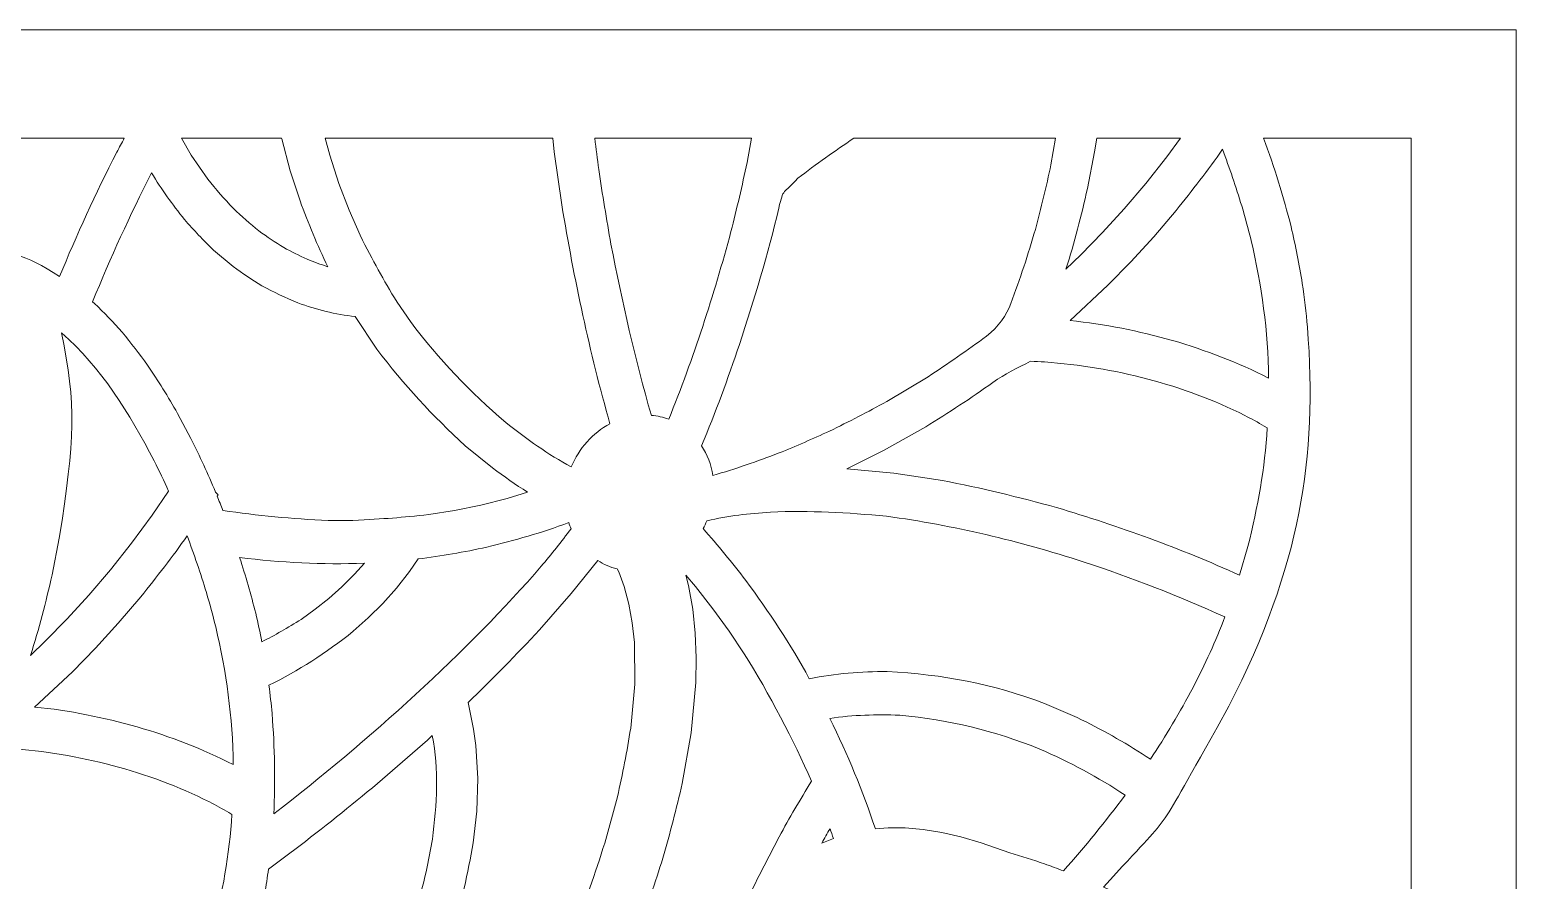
# Model space of a CAD drawing. Header units: centimetres. Extents: x -16.4 to -12.1, y -8.4 to 8.3.
# Drawn here: x -14.853 to -12.146, y 6.799 to 8.348 of the extents above; entities that cross this region are included whole.
import ezdxf

# ---------------------------------------------------------------- set-up
doc = ezdxf.new("R2010")
doc.units = ezdxf.units.CM
doc.header["$MEASUREMENT"] = 0
doc.layers.add('layer 1', color=7, linetype='Continuous')

msp = doc.modelspace()

# ---------------------------------------------------------------- linework, layer by layer
at = {"layer": 'layer 1', "color": 250, "lineweight": 9}
for points, knots in [([(-16.41271, 8.34777), (-16.41271, 8.34777), (-12.14613, 8.34777), (-12.14613, 8.34777), (-12.14613, 8.34777), (-12.14613, 8.34777), (-12.14613, -8.37721), (-12.14613, -8.37721), (-12.14613, -8.37721), (-12.14613, -8.37721), (-16.41271, -8.37721), (-16.41271, -8.37721), (-16.41271, -8.37721), (-16.41271, -8.37721), (-16.41271, 8.34777), (-16.41271, 8.34777)], [0, 0, 0, 0, 0.2, 0.2, 0.2, 0.2, 0.4, 0.4, 0.4, 0.4, 0.6, 0.6, 0.6, 0.6, 1, 1, 1, 1]), ([(-16.22117, 8.15021), (-16.22117, 8.15021), (-14.68115, 8.15021), (-14.68115, 8.15021), (-14.68115, 8.15021), (-14.68564, 8.14184), (-14.6901, 8.13343), (-14.69461, 8.12493), (-14.69461, 8.12493), (-14.73331, 8.04945), (-14.76818, 7.97359), (-14.79892, 7.89823), (-14.79892, 7.89823), (-14.86345, 7.94076), (-14.88938, 7.94358), (-14.97686, 7.95506), (-14.97686, 7.95506), (-15.16155, 7.97697), (-15.43398, 7.94559), (-15.57021, 8.02332), (-15.57021, 8.02332), (-15.70687, 8.10355), (-15.62952, 8.09809), (-15.7927, 8.13369), (-15.7927, 8.13369), (-15.7927, 8.13369), (-15.82439, 8.13842), (-15.82439, 8.13842), (-15.82439, 8.13842), (-15.84543, 8.14011), (-15.86553, 8.14042), (-15.88678, 8.13934), (-15.88678, 8.13934), (-16.01831, 8.12701), (-16.08536, 8.08367), (-16.18621, 7.99496), (-16.18621, 7.99496), (-16.18621, 7.99496), (-16.22117, 7.96312), (-16.22117, 7.96312), (-16.22117, 7.96312), (-16.22117, 7.96312), (-16.22117, 8.15021), (-16.22117, 8.15021)], [0, 0, 0, 0, 0.0833333, 0.0833333, 0.0833333, 0.0833333, 0.1666667, 0.1666667, 0.1666667, 0.1666667, 0.25, 0.25, 0.25, 0.25, 0.3333333, 0.3333333, 0.3333333, 0.3333333, 0.4166667, 0.4166667, 0.4166667, 0.4166667, 0.5, 0.5, 0.5, 0.5, 0.5833333, 0.5833333, 0.5833333, 0.5833333, 0.6666667, 0.6666667, 0.6666667, 0.6666667, 0.75, 0.75, 0.75, 0.75, 0.8333333, 0.8333333, 0.8333333, 0.8333333, 1, 1, 1, 1]), ([(-14.57693, 8.15021), (-14.57693, 8.15021), (-14.3946, 8.15021), (-14.3946, 8.15021), (-14.3946, 8.15021), (-14.3946, 8.15021), (-14.39432, 8.14891), (-14.39432, 8.14891), (-14.39432, 8.14891), (-14.39432, 8.14891), (-14.37873, 8.09097), (-14.37873, 8.09097), (-14.37873, 8.09097), (-14.37873, 8.09097), (-14.36099, 8.03604), (-14.36099, 8.03604), (-14.36099, 8.03604), (-14.34544, 7.99519), (-14.32977, 7.95516), (-14.31051, 7.91633), (-14.31051, 7.91633), (-14.32338, 7.92045), (-14.33579, 7.92501), (-14.34835, 7.93008), (-14.34835, 7.93008), (-14.36283, 7.93659), (-14.3767, 7.94354), (-14.39063, 7.95122), (-14.39063, 7.95122), (-14.40627, 7.96069), (-14.42105, 7.97064), (-14.43588, 7.98147), (-14.43588, 7.98147), (-14.45217, 7.99447), (-14.46735, 8.00793), (-14.4825, 8.0224), (-14.4825, 8.0224), (-14.49895, 8.03968), (-14.51411, 8.05718), (-14.52907, 8.07596), (-14.52907, 8.07596), (-14.52907, 8.07596), (-14.55928, 8.11957), (-14.55928, 8.11957), (-14.55928, 8.11957), (-14.55928, 8.11957), (-14.57693, 8.15021), (-14.57693, 8.15021)], [0, 0, 0, 0, 0.0769231, 0.0769231, 0.0769231, 0.0769231, 0.1538462, 0.1538462, 0.1538462, 0.1538462, 0.2307692, 0.2307692, 0.2307692, 0.2307692, 0.3076923, 0.3076923, 0.3076923, 0.3076923, 0.3846154, 0.3846154, 0.3846154, 0.3846154, 0.4615385, 0.4615385, 0.4615385, 0.4615385, 0.5384615, 0.5384615, 0.5384615, 0.5384615, 0.6153846, 0.6153846, 0.6153846, 0.6153846, 0.6923077, 0.6923077, 0.6923077, 0.6923077, 0.7692308, 0.7692308, 0.7692308, 0.7692308, 0.8461538, 0.8461538, 0.8461538, 0.8461538, 1, 1, 1, 1]), ([(-14.31526, 8.15021), (-14.31526, 8.15021), (-13.90075, 8.15021), (-13.90075, 8.15021), (-13.90075, 8.15021), (-13.90075, 8.15021), (-13.89795, 8.1256), (-13.89795, 8.1256), (-13.89795, 8.1256), (-13.89795, 8.1256), (-13.88432, 8.0287), (-13.88432, 8.0287), (-13.88432, 8.0287), (-13.86196, 7.89376), (-13.83373, 7.76044), (-13.79667, 7.63022), (-13.79667, 7.63022), (-13.82801, 7.61358), (-13.85328, 7.58539), (-13.86701, 7.55162), (-13.86701, 7.55162), (-13.90936, 7.57436), (-13.94866, 7.60294), (-13.98646, 7.63244), (-13.98646, 7.63244), (-14.05168, 7.68887), (-14.10757, 7.74661), (-14.15997, 7.81635), (-14.15997, 7.81635), (-14.15997, 7.81635), (-14.18427, 7.85187), (-14.18427, 7.85187), (-14.18427, 7.85187), (-14.21017, 7.89365), (-14.22715, 7.92568), (-14.25182, 7.97348), (-14.25182, 7.97348), (-14.25182, 7.97348), (-14.27185, 8.01929), (-14.27185, 8.01929), (-14.27185, 8.01929), (-14.27185, 8.01929), (-14.29027, 8.06779), (-14.29027, 8.06779), (-14.29027, 8.06779), (-14.29027, 8.06779), (-14.30688, 8.11912), (-14.30688, 8.11912), (-14.30688, 8.11912), (-14.30688, 8.11912), (-14.31526, 8.15021), (-14.31526, 8.15021)], [0, 0, 0, 0, 0.0714286, 0.0714286, 0.0714286, 0.0714286, 0.1428571, 0.1428571, 0.1428571, 0.1428571, 0.2142857, 0.2142857, 0.2142857, 0.2142857, 0.2857143, 0.2857143, 0.2857143, 0.2857143, 0.3571429, 0.3571429, 0.3571429, 0.3571429, 0.4285714, 0.4285714, 0.4285714, 0.4285714, 0.5, 0.5, 0.5, 0.5, 0.5714286, 0.5714286, 0.5714286, 0.5714286, 0.6428571, 0.6428571, 0.6428571, 0.6428571, 0.7142857, 0.7142857, 0.7142857, 0.7142857, 0.7857143, 0.7857143, 0.7857143, 0.7857143, 0.8571429, 0.8571429, 0.8571429, 0.8571429, 1, 1, 1, 1]), ([(-13.8243, 8.15021), (-13.8243, 8.15021), (-13.53863, 8.15021), (-13.53863, 8.15021), (-13.53863, 8.15021), (-13.53863, 8.15021), (-13.54681, 8.10594), (-13.54681, 8.10594), (-13.54681, 8.10594), (-13.55588, 8.06376), (-13.56566, 8.02203), (-13.57628, 7.98017), (-13.57628, 7.98017), (-13.60755, 7.86428), (-13.64439, 7.74993), (-13.68966, 7.63841), (-13.68966, 7.63841), (-13.69966, 7.64213), (-13.71025, 7.6446), (-13.72126, 7.64565), (-13.72126, 7.64565), (-13.75094, 7.7477), (-13.77439, 7.8523), (-13.79477, 7.95735), (-13.79477, 7.95735), (-13.8029, 8.00261), (-13.81034, 8.04787), (-13.81717, 8.09347), (-13.81717, 8.09347), (-13.81966, 8.11241), (-13.82205, 8.1313), (-13.8243, 8.15021)], [0, 0, 0, 0, 0.1111111, 0.1111111, 0.1111111, 0.1111111, 0.2222222, 0.2222222, 0.2222222, 0.2222222, 0.3333333, 0.3333333, 0.3333333, 0.3333333, 0.4444444, 0.4444444, 0.4444444, 0.4444444, 0.5555556, 0.5555556, 0.5555556, 0.5555556, 0.6666667, 0.6666667, 0.6666667, 0.6666667, 0.7777778, 0.7777778, 0.7777778, 0.7777778, 1, 1, 1, 1]), ([(-13.35249, 8.15021), (-13.35249, 8.15021), (-12.98547, 8.15021), (-12.98547, 8.15021), (-12.98547, 8.15021), (-12.98547, 8.15021), (-12.99369, 8.10199), (-12.99369, 8.10199), (-12.99369, 8.10199), (-13.00189, 8.06219), (-13.01124, 8.0232), (-13.0219, 7.98394), (-13.0219, 7.98394), (-13.03518, 7.93839), (-13.04974, 7.89384), (-13.06643, 7.84955), (-13.06643, 7.84955), (-13.07447, 7.82816), (-13.08936, 7.80611), (-13.11081, 7.79002), (-13.11081, 7.79002), (-13.14558, 7.76401), (-13.18112, 7.73973), (-13.21737, 7.7159), (-13.21737, 7.7159), (-13.21737, 7.7159), (-13.29231, 7.67097), (-13.29231, 7.67097), (-13.29231, 7.67097), (-13.32693, 7.65199), (-13.36151, 7.63406), (-13.39684, 7.61689), (-13.39684, 7.61689), (-13.42733, 7.6029), (-13.45777, 7.5897), (-13.48868, 7.5771), (-13.48868, 7.5771), (-13.52866, 7.56186), (-13.56843, 7.54798), (-13.60911, 7.53622), (-13.60911, 7.53622), (-13.6122, 7.55627), (-13.61937, 7.57462), (-13.62975, 7.59033), (-13.62975, 7.59033), (-13.60442, 7.65086), (-13.58206, 7.71268), (-13.56082, 7.77462), (-13.56082, 7.77462), (-13.53388, 7.8563), (-13.50876, 7.93908), (-13.48925, 8.02267), (-13.48925, 8.02267), (-13.48032, 8.06102), (-13.48191, 8.04686), (-13.45432, 8.07737), (-13.45432, 8.07737), (-13.4212, 8.10292), (-13.38711, 8.12701), (-13.35249, 8.15021)], [0, 0, 0, 0, 0.0625, 0.0625, 0.0625, 0.0625, 0.125, 0.125, 0.125, 0.125, 0.1875, 0.1875, 0.1875, 0.1875, 0.25, 0.25, 0.25, 0.25, 0.3125, 0.3125, 0.3125, 0.3125, 0.375, 0.375, 0.375, 0.375, 0.4375, 0.4375, 0.4375, 0.4375, 0.5, 0.5, 0.5, 0.5, 0.5625, 0.5625, 0.5625, 0.5625, 0.625, 0.625, 0.625, 0.625, 0.6875, 0.6875, 0.6875, 0.6875, 0.75, 0.75, 0.75, 0.75, 0.8125, 0.8125, 0.8125, 0.8125, 0.875, 0.875, 0.875, 0.875, 1, 1, 1, 1]), ([(-12.9101, 8.15021), (-12.9101, 8.15021), (-12.75741, 8.15021), (-12.75741, 8.15021), (-12.75741, 8.15021), (-12.75741, 8.15021), (-12.78237, 8.11634), (-12.78237, 8.11634), (-12.78237, 8.11634), (-12.78237, 8.11634), (-12.82083, 8.06783), (-12.82083, 8.06783), (-12.82083, 8.06783), (-12.82083, 8.06783), (-12.85993, 8.02195), (-12.85993, 8.02195), (-12.85993, 8.02195), (-12.85993, 8.02195), (-12.89949, 7.97867), (-12.89949, 7.97867), (-12.89949, 7.97867), (-12.89949, 7.97867), (-12.93937, 7.93784), (-12.93937, 7.93784), (-12.93937, 7.93784), (-12.93937, 7.93784), (-12.96644, 7.91189), (-12.96644, 7.91189), (-12.96644, 7.91189), (-12.95053, 7.95996), (-12.9383, 8.00948), (-12.92699, 8.0586), (-12.92699, 8.0586), (-12.92699, 8.0586), (-12.91396, 8.12543), (-12.91396, 8.12543), (-12.91396, 8.12543), (-12.91396, 8.12543), (-12.9101, 8.15021), (-12.9101, 8.15021)], [0, 0, 0, 0, 0.0909091, 0.0909091, 0.0909091, 0.0909091, 0.1818182, 0.1818182, 0.1818182, 0.1818182, 0.2727273, 0.2727273, 0.2727273, 0.2727273, 0.3636364, 0.3636364, 0.3636364, 0.3636364, 0.4545455, 0.4545455, 0.4545455, 0.4545455, 0.5454545, 0.5454545, 0.5454545, 0.5454545, 0.6363636, 0.6363636, 0.6363636, 0.6363636, 0.7272727, 0.7272727, 0.7272727, 0.7272727, 0.8181818, 0.8181818, 0.8181818, 0.8181818, 1, 1, 1, 1]), ([(-12.60618, 8.15021), (-12.60618, 8.15021), (-12.33767, 8.15021), (-12.33767, 8.15021), (-12.33767, 8.15021), (-12.33767, 8.15021), (-12.33767, 6.43288), (-12.33767, 6.43288), (-12.33767, 6.43288), (-12.45665, 6.53003), (-12.57722, 6.61484), (-12.69708, 6.68506), (-12.69708, 6.68506), (-12.76308, 6.72271), (-12.82956, 6.75668), (-12.89788, 6.78642), (-12.89788, 6.78642), (-12.75924, 6.94012), (-12.81545, 6.85958), (-12.69076, 7.07709), (-12.69076, 7.07709), (-12.69076, 7.07709), (-12.66943, 7.11634), (-12.66943, 7.11634), (-12.66943, 7.11634), (-12.53842, 7.37247), (-12.50858, 7.56684), (-12.52635, 7.80635), (-12.52635, 7.80635), (-12.5289, 7.83299), (-12.53204, 7.85928), (-12.53579, 7.88571), (-12.53579, 7.88571), (-12.54147, 7.92049), (-12.54823, 7.95455), (-12.55614, 7.98874), (-12.55614, 7.98874), (-12.57014, 8.04384), (-12.58675, 8.09756), (-12.60618, 8.15021)], [0, 0, 0, 0, 0.0909091, 0.0909091, 0.0909091, 0.0909091, 0.1818182, 0.1818182, 0.1818182, 0.1818182, 0.2727273, 0.2727273, 0.2727273, 0.2727273, 0.3636364, 0.3636364, 0.3636364, 0.3636364, 0.4545455, 0.4545455, 0.4545455, 0.4545455, 0.5454545, 0.5454545, 0.5454545, 0.5454545, 0.6363636, 0.6363636, 0.6363636, 0.6363636, 0.7272727, 0.7272727, 0.7272727, 0.7272727, 0.8181818, 0.8181818, 0.8181818, 0.8181818, 1, 1, 1, 1]), ([(-12.95884, 7.81812), (-12.89553, 7.81224), (-12.83299, 7.79882), (-12.77225, 7.78204), (-12.77225, 7.78204), (-12.71163, 7.76409), (-12.65316, 7.74224), (-12.59715, 7.71326), (-12.59715, 7.71326), (-12.59779, 7.7989), (-12.61003, 7.88251), (-12.62897, 7.96425), (-12.62897, 7.96425), (-12.63432, 7.98526), (-12.63994, 8.00603), (-12.64602, 8.02683), (-12.64602, 8.02683), (-12.65673, 8.06173), (-12.66838, 8.09597), (-12.68111, 8.13003), (-12.68111, 8.13003), (-12.70732, 8.09161), (-12.73667, 8.05525), (-12.76547, 8.01888), (-12.76547, 8.01888), (-12.76547, 8.01888), (-12.80647, 7.97078), (-12.80647, 7.97078), (-12.80647, 7.97078), (-12.80647, 7.97078), (-12.84807, 7.92528), (-12.84807, 7.92528), (-12.84807, 7.92528), (-12.84807, 7.92528), (-12.88996, 7.88242), (-12.88996, 7.88242), (-12.88996, 7.88242), (-12.88996, 7.88242), (-12.95884, 7.81812), (-12.95884, 7.81812)], [0, 0, 0, 0, 0.0909091, 0.0909091, 0.0909091, 0.0909091, 0.1818182, 0.1818182, 0.1818182, 0.1818182, 0.2727273, 0.2727273, 0.2727273, 0.2727273, 0.3636364, 0.3636364, 0.3636364, 0.3636364, 0.4545455, 0.4545455, 0.4545455, 0.4545455, 0.5454545, 0.5454545, 0.5454545, 0.5454545, 0.6363636, 0.6363636, 0.6363636, 0.6363636, 0.7272727, 0.7272727, 0.7272727, 0.7272727, 0.8181818, 0.8181818, 0.8181818, 0.8181818, 1, 1, 1, 1]), ([(-14.73882, 7.85234), (-14.73882, 7.85234), (-14.73542, 7.84955), (-14.73542, 7.84955), (-14.73542, 7.84955), (-14.71771, 7.83257), (-14.70117, 7.81528), (-14.68485, 7.79686), (-14.68485, 7.79686), (-14.66877, 7.77733), (-14.65361, 7.75759), (-14.63879, 7.73698), (-14.63879, 7.73698), (-14.61937, 7.70838), (-14.60139, 7.67942), (-14.58411, 7.64929), (-14.58411, 7.64929), (-14.58411, 7.64929), (-14.55963, 7.6033), (-14.55963, 7.6033), (-14.55963, 7.6033), (-14.54386, 7.57137), (-14.5286, 7.5391), (-14.51501, 7.50599), (-14.51501, 7.50599), (-14.51501, 7.50599), (-14.50987, 7.50096), (-14.50987, 7.50096), (-14.50987, 7.50096), (-14.50987, 7.50096), (-14.51199, 7.49864), (-14.51199, 7.49864), (-14.51199, 7.49864), (-14.50842, 7.48996), (-14.50494, 7.48126), (-14.50154, 7.47252), (-14.50154, 7.47252), (-14.43894, 7.46312), (-14.37564, 7.45731), (-14.30976, 7.45411), (-14.30976, 7.45411), (-14.30976, 7.45411), (-14.26515, 7.45424), (-14.26515, 7.45424), (-14.26515, 7.45424), (-14.20714, 7.45739), (-14.17555, 7.45936), (-14.12676, 7.46503), (-14.12676, 7.46503), (-14.12676, 7.46503), (-14.07949, 7.47256), (-14.07949, 7.47256), (-14.07949, 7.47256), (-14.07949, 7.47256), (-14.03181, 7.4823), (-14.03181, 7.4823), (-14.03181, 7.4823), (-14.03181, 7.4823), (-13.98384, 7.49447), (-13.98384, 7.49447), (-13.98384, 7.49447), (-13.98384, 7.49447), (-13.94671, 7.5057), (-13.94671, 7.5057), (-13.94671, 7.5057), (-13.96849, 7.51977), (-13.98953, 7.53445), (-14.01047, 7.54978), (-14.01047, 7.54978), (-14.01047, 7.54978), (-14.06029, 7.59004), (-14.06029, 7.59004), (-14.06029, 7.59004), (-14.11982, 7.64536), (-14.17197, 7.70084), (-14.22115, 7.76627), (-14.22115, 7.76627), (-14.22115, 7.76627), (-14.2605, 7.8258), (-14.2605, 7.8258), (-14.2605, 7.8258), (-14.2971, 7.82916), (-14.33098, 7.83817), (-14.36517, 7.85054), (-14.36517, 7.85054), (-14.38783, 7.85966), (-14.40897, 7.86987), (-14.43037, 7.88163), (-14.43037, 7.88163), (-14.44855, 7.89263), (-14.46565, 7.90415), (-14.48287, 7.91667), (-14.48287, 7.91667), (-14.48287, 7.91667), (-14.51855, 7.94661), (-14.51855, 7.94661), (-14.51855, 7.94661), (-14.53725, 7.96451), (-14.55455, 7.98278), (-14.57168, 8.00244), (-14.57168, 8.00244), (-14.59333, 8.0296), (-14.61319, 8.05705), (-14.63134, 8.0871), (-14.63134, 8.0871), (-14.67075, 8.01023), (-14.70652, 7.93226), (-14.73882, 7.85234)], [0, 0, 0, 0, 0.0357143, 0.0357143, 0.0357143, 0.0357143, 0.0714286, 0.0714286, 0.0714286, 0.0714286, 0.1071429, 0.1071429, 0.1071429, 0.1071429, 0.1428571, 0.1428571, 0.1428571, 0.1428571, 0.1785714, 0.1785714, 0.1785714, 0.1785714, 0.2142857, 0.2142857, 0.2142857, 0.2142857, 0.25, 0.25, 0.25, 0.25, 0.2857143, 0.2857143, 0.2857143, 0.2857143, 0.3214286, 0.3214286, 0.3214286, 0.3214286, 0.3571429, 0.3571429, 0.3571429, 0.3571429, 0.3928571, 0.3928571, 0.3928571, 0.3928571, 0.4285714, 0.4285714, 0.4285714, 0.4285714, 0.4642857, 0.4642857, 0.4642857, 0.4642857, 0.5, 0.5, 0.5, 0.5, 0.5357143, 0.5357143, 0.5357143, 0.5357143, 0.5714286, 0.5714286, 0.5714286, 0.5714286, 0.6071429, 0.6071429, 0.6071429, 0.6071429, 0.6428571, 0.6428571, 0.6428571, 0.6428571, 0.6785714, 0.6785714, 0.6785714, 0.6785714, 0.7142857, 0.7142857, 0.7142857, 0.7142857, 0.75, 0.75, 0.75, 0.75, 0.7857143, 0.7857143, 0.7857143, 0.7857143, 0.8214286, 0.8214286, 0.8214286, 0.8214286, 0.8571429, 0.8571429, 0.8571429, 0.8571429, 0.8928571, 0.8928571, 0.8928571, 0.8928571, 0.9285714, 0.9285714, 0.9285714, 0.9285714, 1, 1, 1, 1]), ([(-14.7995, 7.42182), (-14.7995, 7.42182), (-14.81258, 7.35501), (-14.81258, 7.35501), (-14.81258, 7.35501), (-14.82389, 7.30586), (-14.83608, 7.25636), (-14.85205, 7.20828), (-14.85205, 7.20828), (-14.85205, 7.20828), (-14.82496, 7.23424), (-14.82496, 7.23424), (-14.82496, 7.23424), (-14.82496, 7.23424), (-14.78506, 7.27508), (-14.78506, 7.27508), (-14.78506, 7.27508), (-14.78506, 7.27508), (-14.74545, 7.31836), (-14.74545, 7.31836), (-14.74545, 7.31836), (-14.74545, 7.31836), (-14.70639, 7.3642), (-14.70639, 7.3642), (-14.70639, 7.3642), (-14.70639, 7.3642), (-14.66794, 7.41273), (-14.66794, 7.41273), (-14.66794, 7.41273), (-14.66794, 7.41273), (-14.63025, 7.46393), (-14.63025, 7.46393), (-14.63025, 7.46393), (-14.63025, 7.46393), (-14.60039, 7.50772), (-14.60039, 7.50772), (-14.60039, 7.50772), (-14.60874, 7.52626), (-14.61753, 7.54442), (-14.62652, 7.56262), (-14.62652, 7.56262), (-14.67117, 7.64874), (-14.72332, 7.73301), (-14.79535, 7.79593), (-14.79535, 7.79593), (-14.76873, 7.66535), (-14.77086, 7.60308), (-14.7995, 7.42182)], [0, 0, 0, 0, 0.0769231, 0.0769231, 0.0769231, 0.0769231, 0.1538462, 0.1538462, 0.1538462, 0.1538462, 0.2307692, 0.2307692, 0.2307692, 0.2307692, 0.3076923, 0.3076923, 0.3076923, 0.3076923, 0.3846154, 0.3846154, 0.3846154, 0.3846154, 0.4615385, 0.4615385, 0.4615385, 0.4615385, 0.5384615, 0.5384615, 0.5384615, 0.5384615, 0.6153846, 0.6153846, 0.6153846, 0.6153846, 0.6923077, 0.6923077, 0.6923077, 0.6923077, 0.7692308, 0.7692308, 0.7692308, 0.7692308, 0.8461538, 0.8461538, 0.8461538, 0.8461538, 1, 1, 1, 1]), ([(-13.03057, 7.74425), (-13.05469, 7.73198), (-13.07718, 7.72142), (-13.09937, 7.70548), (-13.09937, 7.70548), (-13.13922, 7.67683), (-13.18003, 7.65054), (-13.2216, 7.62482), (-13.2216, 7.62482), (-13.2216, 7.62482), (-13.29827, 7.58153), (-13.29827, 7.58153), (-13.29827, 7.58153), (-13.29827, 7.58153), (-13.36504, 7.54796), (-13.36504, 7.54796), (-13.36504, 7.54796), (-13.36504, 7.54796), (-13.27941, 7.5402), (-13.27941, 7.5402), (-13.27941, 7.5402), (-13.27941, 7.5402), (-13.19129, 7.52699), (-13.19129, 7.52699), (-13.19129, 7.52699), (-13.12076, 7.51353), (-13.05239, 7.49653), (-12.98336, 7.47787), (-12.98336, 7.47787), (-12.86953, 7.44375), (-12.75783, 7.4037), (-12.64999, 7.35438), (-12.64999, 7.35438), (-12.64999, 7.35438), (-12.63482, 7.40704), (-12.63482, 7.40704), (-12.63482, 7.40704), (-12.61696, 7.47839), (-12.60399, 7.5499), (-12.59956, 7.6227), (-12.59956, 7.6227), (-12.59956, 7.6227), (-12.60505, 7.62603), (-12.60505, 7.62603), (-12.60505, 7.62603), (-12.61669, 7.63289), (-12.62848, 7.63926), (-12.64045, 7.64545), (-12.64045, 7.64545), (-12.75281, 7.70148), (-12.87819, 7.73387), (-13.00515, 7.74282), (-13.00515, 7.74282), (-13.01363, 7.7434), (-13.02207, 7.74392), (-13.03057, 7.74425)], [0, 0, 0, 0, 0.0666667, 0.0666667, 0.0666667, 0.0666667, 0.1333333, 0.1333333, 0.1333333, 0.1333333, 0.2, 0.2, 0.2, 0.2, 0.2666667, 0.2666667, 0.2666667, 0.2666667, 0.3333333, 0.3333333, 0.3333333, 0.3333333, 0.4, 0.4, 0.4, 0.4, 0.4666667, 0.4666667, 0.4666667, 0.4666667, 0.5333333, 0.5333333, 0.5333333, 0.5333333, 0.6, 0.6, 0.6, 0.6, 0.6666667, 0.6666667, 0.6666667, 0.6666667, 0.7333333, 0.7333333, 0.7333333, 0.7333333, 0.8, 0.8, 0.8, 0.8, 0.8666667, 0.8666667, 0.8666667, 0.8666667, 1, 1, 1, 1]), ([(-13.6203, 7.45333), (-13.62233, 7.44859), (-13.62464, 7.44396), (-13.62716, 7.43948), (-13.62716, 7.43948), (-13.59989, 7.40906), (-13.57438, 7.3774), (-13.54904, 7.34505), (-13.54904, 7.34505), (-13.50748, 7.28771), (-13.46737, 7.2291), (-13.43363, 7.16593), (-13.43363, 7.16593), (-13.38644, 7.17611), (-13.33917, 7.17872), (-13.29179, 7.1793), (-13.29179, 7.1793), (-13.18937, 7.17364), (-13.1008, 7.15674), (-13.0053, 7.12091), (-13.0053, 7.12091), (-12.98242, 7.11159), (-12.95996, 7.10178), (-12.93761, 7.09138), (-12.93761, 7.09138), (-12.89426, 7.06991), (-12.85274, 7.04654), (-12.81254, 7.01956), (-12.81254, 7.01956), (-12.78417, 7.06166), (-12.75863, 7.10537), (-12.73472, 7.15029), (-12.73472, 7.15029), (-12.71337, 7.19197), (-12.69314, 7.23466), (-12.67661, 7.27847), (-12.67661, 7.27847), (-12.7607, 7.31695), (-12.84678, 7.34976), (-12.93461, 7.37921), (-12.93461, 7.37921), (-13.05264, 7.41677), (-13.16972, 7.44519), (-13.29322, 7.462), (-13.29322, 7.462), (-13.36507, 7.46848), (-13.43189, 7.47256), (-13.50438, 7.46958), (-13.50438, 7.46958), (-13.54272, 7.46629), (-13.58182, 7.46337), (-13.61967, 7.45349), (-13.61967, 7.45349), (-13.61985, 7.45345), (-13.62009, 7.45339), (-13.6203, 7.45333)], [0, 0, 0, 0, 0.0666667, 0.0666667, 0.0666667, 0.0666667, 0.1333333, 0.1333333, 0.1333333, 0.1333333, 0.2, 0.2, 0.2, 0.2, 0.2666667, 0.2666667, 0.2666667, 0.2666667, 0.3333333, 0.3333333, 0.3333333, 0.3333333, 0.4, 0.4, 0.4, 0.4, 0.4666667, 0.4666667, 0.4666667, 0.4666667, 0.5333333, 0.5333333, 0.5333333, 0.5333333, 0.6, 0.6, 0.6, 0.6, 0.6666667, 0.6666667, 0.6666667, 0.6666667, 0.7333333, 0.7333333, 0.7333333, 0.7333333, 0.8, 0.8, 0.8, 0.8, 0.8666667, 0.8666667, 0.8666667, 0.8666667, 1, 1, 1, 1]), ([(-14.41764, 7.15421), (-14.41548, 7.13712), (-14.41359, 7.12), (-14.41193, 7.10276), (-14.41193, 7.10276), (-14.40723, 7.03939), (-14.40584, 6.97921), (-14.40881, 6.92018), (-14.40881, 6.92018), (-14.23947, 7.05003), (-14.05237, 7.21909), (-13.92178, 7.37076), (-13.92178, 7.37076), (-13.90323, 7.39327), (-13.88503, 7.41578), (-13.86733, 7.43891), (-13.86733, 7.43891), (-13.86894, 7.44268), (-13.87038, 7.44654), (-13.87168, 7.45052), (-13.87168, 7.45052), (-13.92055, 7.43163), (-13.97065, 7.41814), (-14.02089, 7.40545), (-14.02089, 7.40545), (-14.06263, 7.39693), (-14.10372, 7.38915), (-14.14566, 7.38425), (-14.14566, 7.38425), (-14.14566, 7.38425), (-14.16157, 7.36124), (-14.16157, 7.36124), (-14.16157, 7.36124), (-14.16157, 7.36124), (-14.1854, 7.33115), (-14.1854, 7.33115), (-14.1854, 7.33115), (-14.1854, 7.33115), (-14.2105, 7.30304), (-14.2105, 7.30304), (-14.2105, 7.30304), (-14.2105, 7.30304), (-14.23678, 7.2768), (-14.23678, 7.2768), (-14.23678, 7.2768), (-14.23678, 7.2768), (-14.26403, 7.25247), (-14.26403, 7.25247), (-14.26403, 7.25247), (-14.31413, 7.21231), (-14.36485, 7.18047), (-14.41764, 7.15421)], [0, 0, 0, 0, 0.0714286, 0.0714286, 0.0714286, 0.0714286, 0.1428571, 0.1428571, 0.1428571, 0.1428571, 0.2142857, 0.2142857, 0.2142857, 0.2142857, 0.2857143, 0.2857143, 0.2857143, 0.2857143, 0.3571429, 0.3571429, 0.3571429, 0.3571429, 0.4285714, 0.4285714, 0.4285714, 0.4285714, 0.5, 0.5, 0.5, 0.5, 0.5714286, 0.5714286, 0.5714286, 0.5714286, 0.6428571, 0.6428571, 0.6428571, 0.6428571, 0.7142857, 0.7142857, 0.7142857, 0.7142857, 0.7857143, 0.7857143, 0.7857143, 0.7857143, 0.8571429, 0.8571429, 0.8571429, 0.8571429, 1, 1, 1, 1]), ([(-14.84442, 7.1145), (-14.7811, 7.10868), (-14.71854, 7.09523), (-14.65779, 7.07847), (-14.65779, 7.07847), (-14.59722, 7.06051), (-14.53873, 7.03868), (-14.48275, 7.0097), (-14.48275, 7.0097), (-14.48335, 7.09533), (-14.49559, 7.17889), (-14.51457, 7.26067), (-14.51457, 7.26067), (-14.5199, 7.28166), (-14.52551, 7.30248), (-14.53157, 7.32323), (-14.53157, 7.32323), (-14.54232, 7.35812), (-14.55396, 7.39241), (-14.5667, 7.42644), (-14.5667, 7.42644), (-14.59287, 7.38802), (-14.62223, 7.35165), (-14.65106, 7.3153), (-14.65106, 7.3153), (-14.65106, 7.3153), (-14.69209, 7.26717), (-14.69209, 7.26717), (-14.69209, 7.26717), (-14.69209, 7.26717), (-14.7336, 7.2217), (-14.7336, 7.2217), (-14.7336, 7.2217), (-14.7336, 7.2217), (-14.77555, 7.17884), (-14.77555, 7.17884), (-14.77555, 7.17884), (-14.77555, 7.17884), (-14.84442, 7.1145), (-14.84442, 7.1145)], [0, 0, 0, 0, 0.0909091, 0.0909091, 0.0909091, 0.0909091, 0.1818182, 0.1818182, 0.1818182, 0.1818182, 0.2727273, 0.2727273, 0.2727273, 0.2727273, 0.3636364, 0.3636364, 0.3636364, 0.3636364, 0.4545455, 0.4545455, 0.4545455, 0.4545455, 0.5454545, 0.5454545, 0.5454545, 0.5454545, 0.6363636, 0.6363636, 0.6363636, 0.6363636, 0.7272727, 0.7272727, 0.7272727, 0.7272727, 0.8181818, 0.8181818, 0.8181818, 0.8181818, 1, 1, 1, 1]), ([(-14.47104, 7.38686), (-14.46024, 7.35347), (-14.45046, 7.31956), (-14.44174, 7.28515), (-14.44174, 7.28515), (-14.43771, 7.26781), (-14.43401, 7.25051), (-14.43056, 7.23315), (-14.43056, 7.23315), (-14.40691, 7.24542), (-14.38325, 7.25893), (-14.35892, 7.27408), (-14.35892, 7.27408), (-14.35892, 7.27408), (-14.33339, 7.29251), (-14.33339, 7.29251), (-14.33339, 7.29251), (-14.33339, 7.29251), (-14.30862, 7.31235), (-14.30862, 7.31235), (-14.30862, 7.31235), (-14.30862, 7.31235), (-14.28475, 7.33366), (-14.28475, 7.33366), (-14.28475, 7.33366), (-14.28475, 7.33366), (-14.26187, 7.35639), (-14.26187, 7.35639), (-14.26187, 7.35639), (-14.26187, 7.35639), (-14.24394, 7.37654), (-14.24394, 7.37654), (-14.24394, 7.37654), (-14.32034, 7.37356), (-14.39618, 7.37738), (-14.47104, 7.38686)], [0, 0, 0, 0, 0.1, 0.1, 0.1, 0.1, 0.2, 0.2, 0.2, 0.2, 0.3, 0.3, 0.3, 0.3, 0.4, 0.4, 0.4, 0.4, 0.5, 0.5, 0.5, 0.5, 0.6, 0.6, 0.6, 0.6, 0.7, 0.7, 0.7, 0.7, 0.8, 0.8, 0.8, 0.8, 1, 1, 1, 1]), ([(-14.04025, 6.39126), (-14.02781, 6.39553), (-14.01532, 6.39964), (-14.00281, 6.4036), (-14.00281, 6.4036), (-13.95018, 6.50169), (-13.90408, 6.60189), (-13.86256, 6.70515), (-13.86256, 6.70515), (-13.84205, 6.75878), (-13.82334, 6.81218), (-13.80612, 6.86691), (-13.80612, 6.86691), (-13.80612, 6.86691), (-13.7831, 6.95082), (-13.7831, 6.95082), (-13.7831, 6.95082), (-13.77355, 6.99268), (-13.76551, 7.03363), (-13.75889, 7.07586), (-13.75889, 7.07586), (-13.75889, 7.07586), (-13.7514, 7.15614), (-13.7514, 7.15614), (-13.7514, 7.15614), (-13.7514, 7.15614), (-13.75212, 7.23201), (-13.75212, 7.23201), (-13.75212, 7.23201), (-13.75212, 7.23201), (-13.75591, 7.26773), (-13.75591, 7.26773), (-13.75591, 7.26773), (-13.75591, 7.26773), (-13.76198, 7.30178), (-13.76198, 7.30178), (-13.76198, 7.30178), (-13.76198, 7.30178), (-13.77052, 7.33401), (-13.77052, 7.33401), (-13.77052, 7.33401), (-13.77052, 7.33401), (-13.78033, 7.36082), (-13.78033, 7.36082), (-13.78033, 7.36082), (-13.78033, 7.36082), (-13.78378, 7.36605), (-13.78378, 7.36605), (-13.78378, 7.36605), (-13.79631, 7.36928), (-13.80804, 7.37442), (-13.81874, 7.38122), (-13.81874, 7.38122), (-13.81874, 7.38122), (-13.86706, 7.32107), (-13.86706, 7.32107), (-13.86706, 7.32107), (-13.86706, 7.32107), (-13.92498, 7.2552), (-13.92498, 7.2552), (-13.92498, 7.2552), (-13.96726, 7.20979), (-14.01028, 7.16534), (-14.05512, 7.12279), (-14.05512, 7.12279), (-14.05512, 7.12279), (-14.04486, 7.07452), (-14.04486, 7.07452), (-14.04486, 7.07452), (-14.04486, 7.07452), (-14.04085, 7.04433), (-14.04085, 7.04433), (-14.04085, 7.04433), (-14.04085, 7.04433), (-14.03737, 6.98428), (-14.03737, 6.98428), (-14.03737, 6.98428), (-14.03737, 6.98428), (-14.0393, 6.92507), (-14.0393, 6.92507), (-14.0393, 6.92507), (-14.0393, 6.92507), (-14.04582, 6.86731), (-14.04582, 6.86731), (-14.04582, 6.86731), (-14.05047, 6.83939), (-14.05594, 6.81216), (-14.06233, 6.78452), (-14.06233, 6.78452), (-14.06233, 6.78452), (-14.07669, 6.73265), (-14.07669, 6.73265), (-14.07669, 6.73265), (-14.10243, 6.65173), (-14.13481, 6.57422), (-14.17653, 6.49991), (-14.17653, 6.49991), (-14.132, 6.46227), (-14.08784, 6.42466), (-14.04025, 6.39126)], [0, 0, 0, 0, 0.0384615, 0.0384615, 0.0384615, 0.0384615, 0.0769231, 0.0769231, 0.0769231, 0.0769231, 0.1153846, 0.1153846, 0.1153846, 0.1153846, 0.1538462, 0.1538462, 0.1538462, 0.1538462, 0.1923077, 0.1923077, 0.1923077, 0.1923077, 0.2307692, 0.2307692, 0.2307692, 0.2307692, 0.2692308, 0.2692308, 0.2692308, 0.2692308, 0.3076923, 0.3076923, 0.3076923, 0.3076923, 0.3461538, 0.3461538, 0.3461538, 0.3461538, 0.3846154, 0.3846154, 0.3846154, 0.3846154, 0.4230769, 0.4230769, 0.4230769, 0.4230769, 0.4615385, 0.4615385, 0.4615385, 0.4615385, 0.5, 0.5, 0.5, 0.5, 0.5384615, 0.5384615, 0.5384615, 0.5384615, 0.5769231, 0.5769231, 0.5769231, 0.5769231, 0.6153846, 0.6153846, 0.6153846, 0.6153846, 0.6538462, 0.6538462, 0.6538462, 0.6538462, 0.6923077, 0.6923077, 0.6923077, 0.6923077, 0.7307692, 0.7307692, 0.7307692, 0.7307692, 0.7692308, 0.7692308, 0.7692308, 0.7692308, 0.8076923, 0.8076923, 0.8076923, 0.8076923, 0.8461538, 0.8461538, 0.8461538, 0.8461538, 0.8846154, 0.8846154, 0.8846154, 0.8846154, 0.9230769, 0.9230769, 0.9230769, 0.9230769, 1, 1, 1, 1]), ([(-13.86089, 6.44097), (-13.81649, 6.45034), (-13.77154, 6.45765), (-13.72606, 6.46274), (-13.72606, 6.46274), (-13.69794, 6.48285), (-13.67717, 6.50938), (-13.66148, 6.54104), (-13.66148, 6.54104), (-13.64044, 6.58666), (-13.62177, 6.63295), (-13.59849, 6.67758), (-13.59849, 6.67758), (-13.58404, 6.70356), (-13.56885, 6.72773), (-13.55164, 6.75176), (-13.55164, 6.75176), (-13.55164, 6.75176), (-13.55105, 6.75249), (-13.55105, 6.75249), (-13.55105, 6.75249), (-13.54266, 6.77102), (-13.53404, 6.78947), (-13.52517, 6.80792), (-13.52517, 6.80792), (-13.52517, 6.80792), (-13.48863, 6.87843), (-13.48863, 6.87843), (-13.48863, 6.87843), (-13.46958, 6.91251), (-13.45019, 6.94609), (-13.42977, 6.97937), (-13.42977, 6.97937), (-13.46106, 7.05252), (-13.5073, 7.1397), (-13.55199, 7.21158), (-13.55199, 7.21158), (-13.55199, 7.21158), (-13.57961, 7.25274), (-13.57961, 7.25274), (-13.57961, 7.25274), (-13.57961, 7.25274), (-13.60923, 7.29361), (-13.60923, 7.29361), (-13.60923, 7.29361), (-13.60923, 7.29361), (-13.64087, 7.334), (-13.64087, 7.334), (-13.64087, 7.334), (-13.64087, 7.334), (-13.65859, 7.3549), (-13.65859, 7.3549), (-13.65859, 7.3549), (-13.65859, 7.3549), (-13.6535, 7.33574), (-13.6535, 7.33574), (-13.6535, 7.33574), (-13.6535, 7.33574), (-13.6458, 7.29286), (-13.6458, 7.29286), (-13.6458, 7.29286), (-13.6458, 7.29286), (-13.6412, 7.24896), (-13.6412, 7.24896), (-13.6412, 7.24896), (-13.6412, 7.24896), (-13.63946, 7.20431), (-13.63946, 7.20431), (-13.63946, 7.20431), (-13.63946, 7.20431), (-13.6403, 7.1591), (-13.6403, 7.1591), (-13.6403, 7.1591), (-13.6403, 7.1591), (-13.6488, 7.06751), (-13.6488, 7.06751), (-13.6488, 7.06751), (-13.6488, 7.06751), (-13.66497, 6.97541), (-13.66497, 6.97541), (-13.66497, 6.97541), (-13.6755, 6.92944), (-13.68721, 6.8845), (-13.70029, 6.83911), (-13.70029, 6.83911), (-13.71411, 6.79522), (-13.72869, 6.7521), (-13.74439, 6.70881), (-13.74439, 6.70881), (-13.77758, 6.62204), (-13.81395, 6.53791), (-13.85436, 6.45417), (-13.85436, 6.45417), (-13.85651, 6.44978), (-13.8587, 6.44537), (-13.86089, 6.44097)], [0, 0, 0, 0, 0.04, 0.04, 0.04, 0.04, 0.08, 0.08, 0.08, 0.08, 0.12, 0.12, 0.12, 0.12, 0.16, 0.16, 0.16, 0.16, 0.2, 0.2, 0.2, 0.2, 0.24, 0.24, 0.24, 0.24, 0.28, 0.28, 0.28, 0.28, 0.32, 0.32, 0.32, 0.32, 0.36, 0.36, 0.36, 0.36, 0.4, 0.4, 0.4, 0.4, 0.44, 0.44, 0.44, 0.44, 0.48, 0.48, 0.48, 0.48, 0.52, 0.52, 0.52, 0.52, 0.56, 0.56, 0.56, 0.56, 0.6, 0.6, 0.6, 0.6, 0.64, 0.64, 0.64, 0.64, 0.68, 0.68, 0.68, 0.68, 0.72, 0.72, 0.72, 0.72, 0.76, 0.76, 0.76, 0.76, 0.8, 0.8, 0.8, 0.8, 0.84, 0.84, 0.84, 0.84, 0.88, 0.88, 0.88, 0.88, 0.92, 0.92, 0.92, 0.92, 1, 1, 1, 1]), ([(-13.31329, 6.89288), (-13.31329, 6.89288), (-13.28993, 6.89467), (-13.28993, 6.89467), (-13.28993, 6.89467), (-13.28993, 6.89467), (-13.25877, 6.89443), (-13.25877, 6.89443), (-13.25877, 6.89443), (-13.25877, 6.89443), (-13.22635, 6.89165), (-13.22635, 6.89165), (-13.22635, 6.89165), (-13.22635, 6.89165), (-13.19254, 6.8862), (-13.19254, 6.8862), (-13.19254, 6.8862), (-13.19254, 6.8862), (-13.15739, 6.87804), (-13.15739, 6.87804), (-13.15739, 6.87804), (-13.15739, 6.87804), (-13.1209, 6.86704), (-13.1209, 6.86704), (-13.1209, 6.86704), (-13.1209, 6.86704), (-13.06819, 6.8492), (-13.06819, 6.8492), (-13.06819, 6.8492), (-13.0471, 6.84281), (-13.02611, 6.83604), (-13.00512, 6.82891), (-13.00512, 6.82891), (-12.99354, 6.82476), (-12.98201, 6.82052), (-12.97056, 6.81616), (-12.97056, 6.81616), (-12.93141, 6.86053), (-12.89372, 6.90629), (-12.85863, 6.9541), (-12.85863, 6.9541), (-12.90788, 6.98714), (-12.95957, 7.01418), (-13.01384, 7.03794), (-13.01384, 7.03794), (-13.09833, 7.07231), (-13.17782, 7.09062), (-13.26901, 7.09963), (-13.26901, 7.09963), (-13.31146, 7.10104), (-13.35358, 7.10055), (-13.39625, 7.09364), (-13.39625, 7.09364), (-13.36357, 7.02791), (-13.33624, 6.96144), (-13.31329, 6.89288)], [0, 0, 0, 0, 0.0666667, 0.0666667, 0.0666667, 0.0666667, 0.1333333, 0.1333333, 0.1333333, 0.1333333, 0.2, 0.2, 0.2, 0.2, 0.2666667, 0.2666667, 0.2666667, 0.2666667, 0.3333333, 0.3333333, 0.3333333, 0.3333333, 0.4, 0.4, 0.4, 0.4, 0.4666667, 0.4666667, 0.4666667, 0.4666667, 0.5333333, 0.5333333, 0.5333333, 0.5333333, 0.6, 0.6, 0.6, 0.6, 0.6666667, 0.6666667, 0.6666667, 0.6666667, 0.7333333, 0.7333333, 0.7333333, 0.7333333, 0.8, 0.8, 0.8, 0.8, 0.8666667, 0.8666667, 0.8666667, 0.8666667, 1, 1, 1, 1]), ([(-14.91614, 7.04072), (-14.94029, 7.02843), (-14.96273, 7.01783), (-14.98498, 7.00193), (-14.98498, 7.00193), (-15.0248, 6.97327), (-15.06561, 6.94695), (-15.10718, 6.92127), (-15.10718, 6.92127), (-15.10718, 6.92127), (-15.18384, 6.87794), (-15.18384, 6.87794), (-15.18384, 6.87794), (-15.18384, 6.87794), (-15.25066, 6.84435), (-15.25066, 6.84435), (-15.25066, 6.84435), (-15.25066, 6.84435), (-15.165, 6.83664), (-15.165, 6.83664), (-15.165, 6.83664), (-15.165, 6.83664), (-15.07689, 6.82336), (-15.07689, 6.82336), (-15.07689, 6.82336), (-15.00634, 6.80992), (-14.93793, 6.79293), (-14.86892, 6.77427), (-14.86892, 6.77427), (-14.7551, 6.74015), (-14.64338, 6.7001), (-14.53558, 6.65082), (-14.53558, 6.65082), (-14.53558, 6.65082), (-14.52041, 6.70346), (-14.52041, 6.70346), (-14.52041, 6.70346), (-14.50255, 6.77478), (-14.48955, 6.8463), (-14.48513, 6.91906), (-14.48513, 6.91906), (-14.48513, 6.91906), (-14.49065, 6.92244), (-14.49065, 6.92244), (-14.49065, 6.92244), (-14.50225, 6.9293), (-14.51403, 6.9357), (-14.52602, 6.94187), (-14.52602, 6.94187), (-14.63837, 6.99783), (-14.76375, 7.03028), (-14.89074, 7.03924), (-14.89074, 7.03924), (-14.8992, 7.03979), (-14.90768, 7.04031), (-14.91614, 7.04072)], [0, 0, 0, 0, 0.0666667, 0.0666667, 0.0666667, 0.0666667, 0.1333333, 0.1333333, 0.1333333, 0.1333333, 0.2, 0.2, 0.2, 0.2, 0.2666667, 0.2666667, 0.2666667, 0.2666667, 0.3333333, 0.3333333, 0.3333333, 0.3333333, 0.4, 0.4, 0.4, 0.4, 0.4666667, 0.4666667, 0.4666667, 0.4666667, 0.5333333, 0.5333333, 0.5333333, 0.5333333, 0.6, 0.6, 0.6, 0.6, 0.6666667, 0.6666667, 0.6666667, 0.6666667, 0.7333333, 0.7333333, 0.7333333, 0.7333333, 0.8, 0.8, 0.8, 0.8, 0.8666667, 0.8666667, 0.8666667, 0.8666667, 1, 1, 1, 1]), ([(-14.23376, 6.54836), (-14.19825, 6.61341), (-14.17043, 6.68128), (-14.14809, 6.75167), (-14.14809, 6.75167), (-14.14111, 6.77564), (-14.13486, 6.79938), (-14.12922, 6.8237), (-14.12922, 6.8237), (-14.12922, 6.8237), (-14.11996, 6.87404), (-14.11996, 6.87404), (-14.11996, 6.87404), (-14.11162, 6.93718), (-14.1085, 7.00096), (-14.12016, 7.06248), (-14.12016, 7.06248), (-14.21567, 6.97633), (-14.31533, 6.8952), (-14.41838, 6.81953), (-14.41838, 6.81953), (-14.42045, 6.8046), (-14.42287, 6.78967), (-14.42559, 6.77472), (-14.42559, 6.77472), (-14.39173, 6.72143), (-14.35463, 6.67133), (-14.31257, 6.62496), (-14.31257, 6.62496), (-14.28749, 6.59793), (-14.26129, 6.57259), (-14.23376, 6.54836)], [0, 0, 0, 0, 0.1111111, 0.1111111, 0.1111111, 0.1111111, 0.2222222, 0.2222222, 0.2222222, 0.2222222, 0.3333333, 0.3333333, 0.3333333, 0.3333333, 0.4444444, 0.4444444, 0.4444444, 0.4444444, 0.5555556, 0.5555556, 0.5555556, 0.5555556, 0.6666667, 0.6666667, 0.6666667, 0.6666667, 0.7777778, 0.7777778, 0.7777778, 0.7777778, 1, 1, 1, 1]), ([(-13.41086, 6.86684), (-13.41086, 6.86684), (-13.38953, 6.87526), (-13.38953, 6.87526), (-13.38953, 6.87526), (-13.39161, 6.88117), (-13.39374, 6.88709), (-13.39589, 6.89293), (-13.39589, 6.89293), (-13.40096, 6.88425), (-13.40595, 6.87554), (-13.41086, 6.86684)], [0, 0, 0, 0, 0.25, 0.25, 0.25, 0.25, 0.5, 0.5, 0.5, 0.5, 1, 1, 1, 1])]:
    msp.add_open_spline(points, degree=3, knots=knots, dxfattribs=at)

doc.saveas('drawing.dxf')
